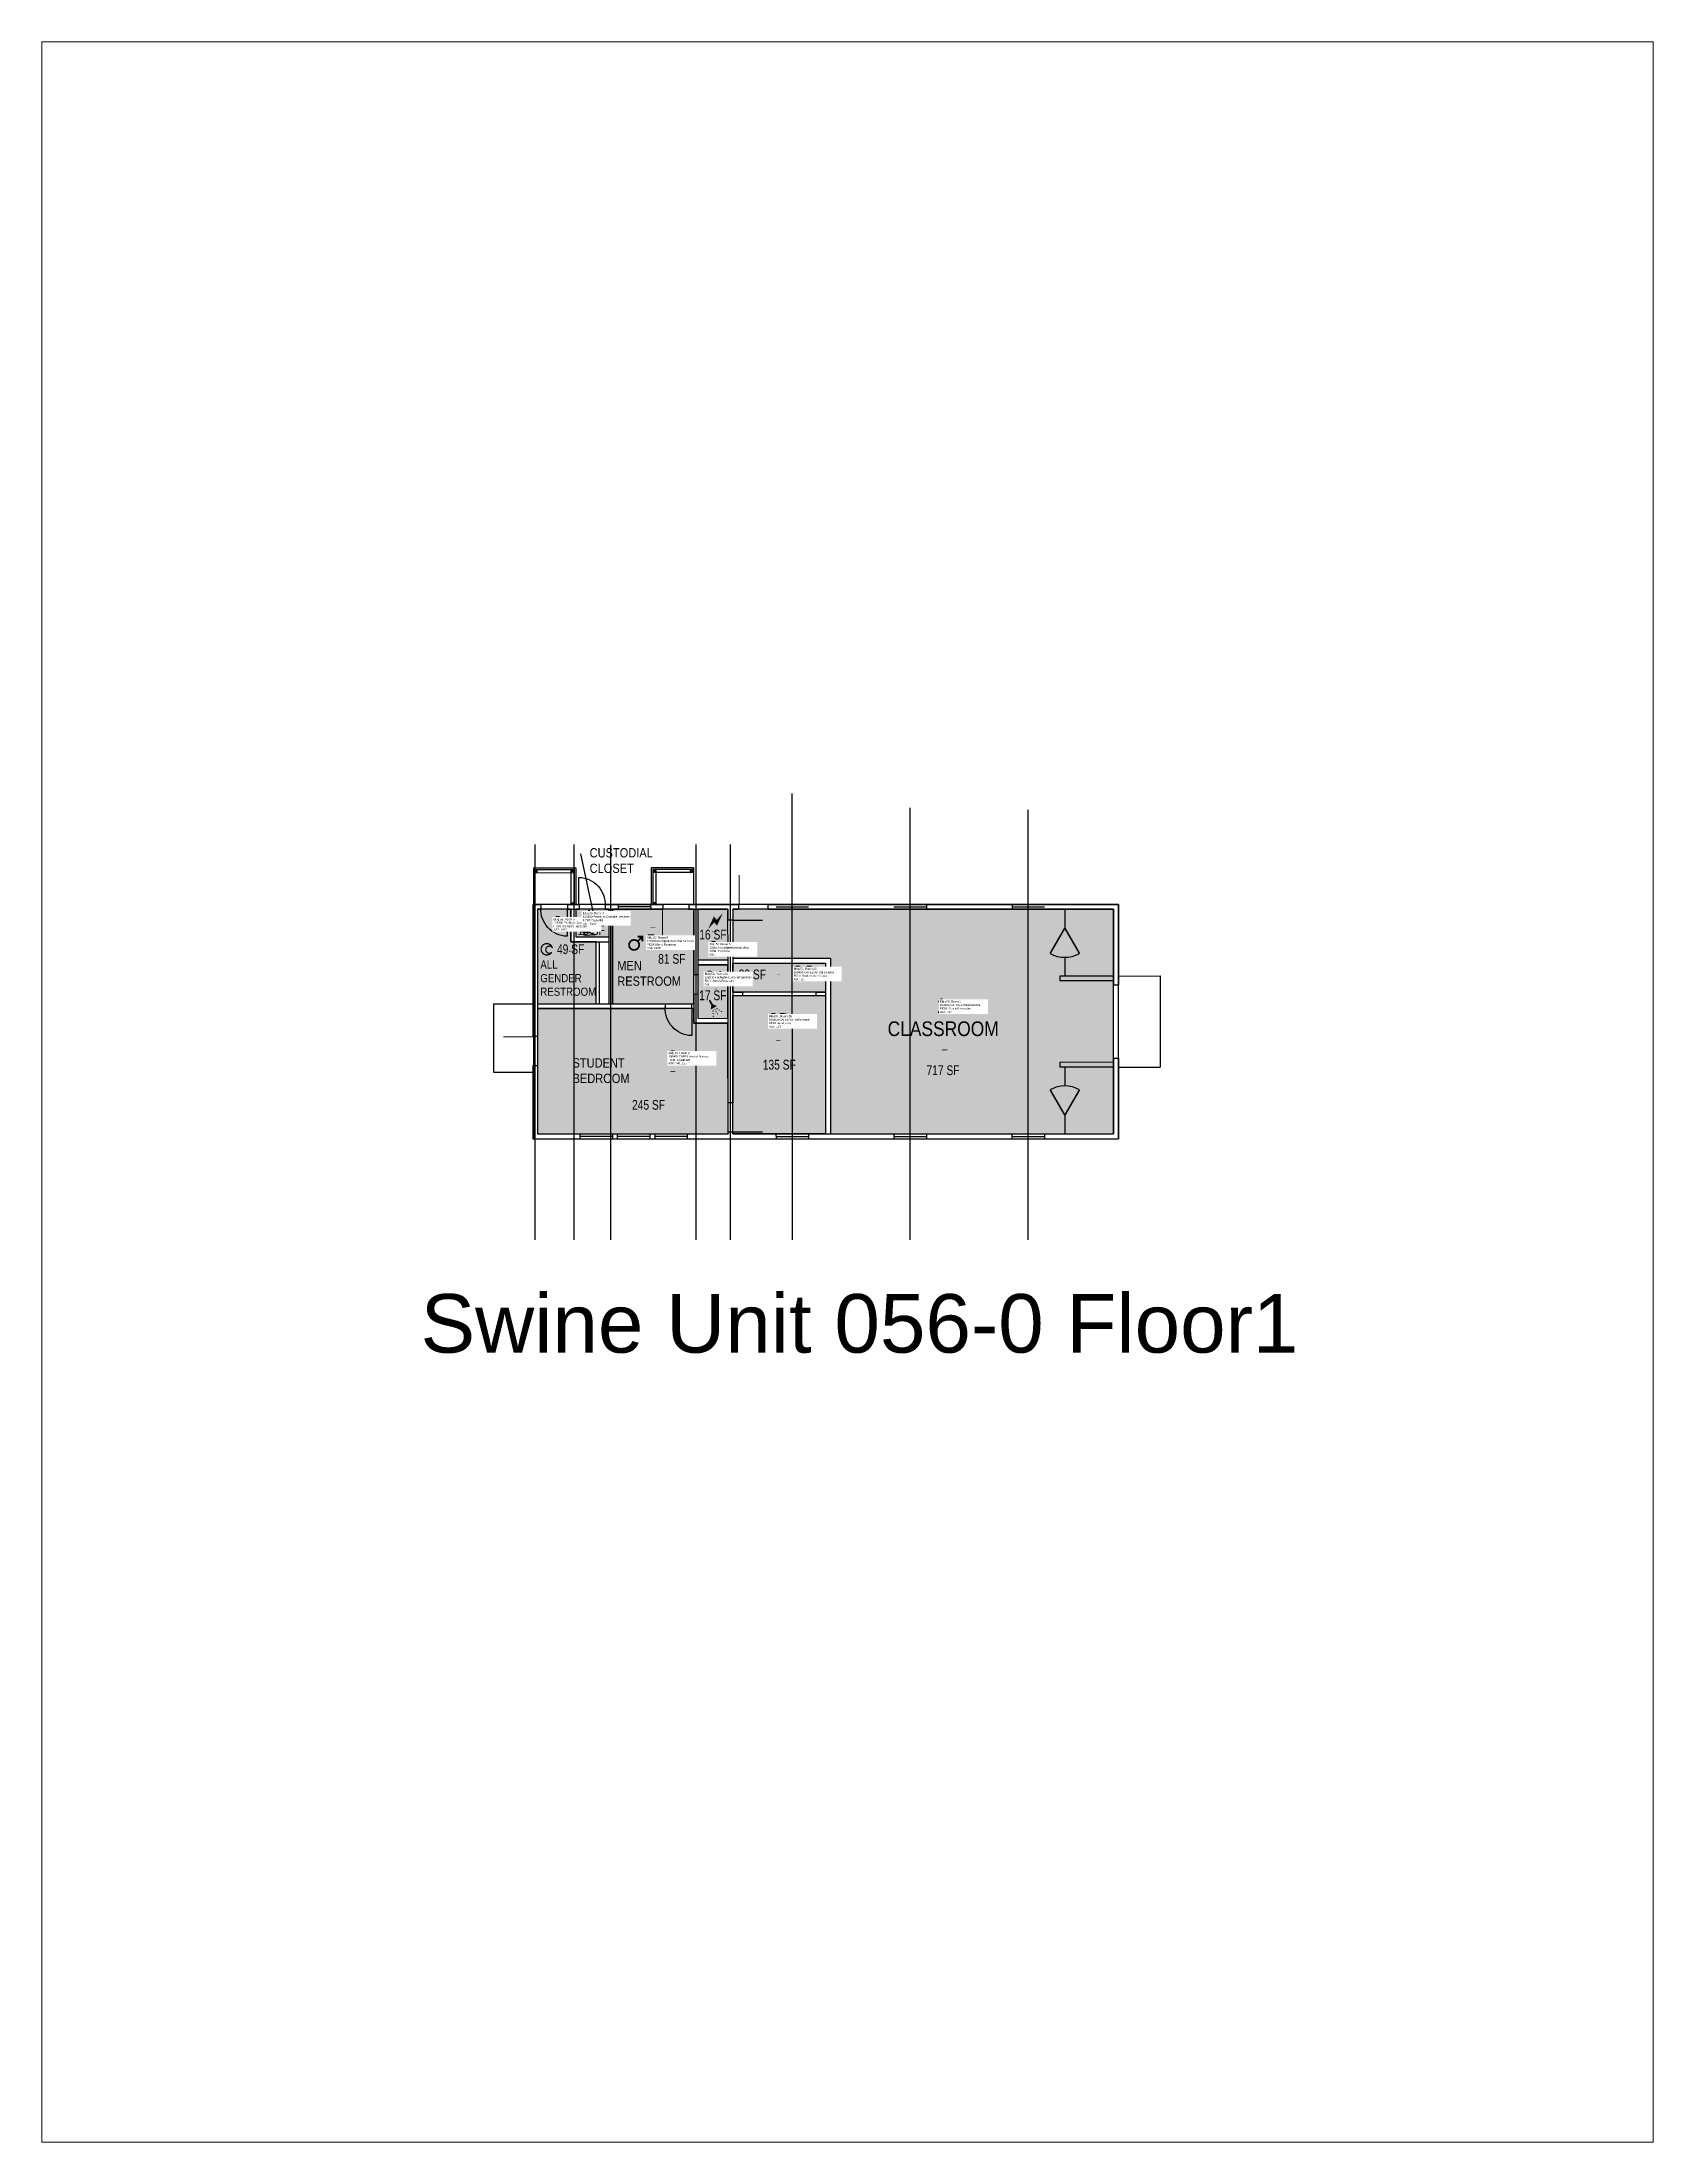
# Paper-space layout 'Layout1' of a CAD drawing. Header units: inches. Extents: x 0 to 8.2, y 0 to 10.7.
# The model-space entities are those that its viewports show. They can reach past a viewport. Long polylines and large blocks are cut down to what shows.
import ezdxf
from ezdxf.enums import TextEntityAlignment as Align

# ---------------------------------------------------------------- set-up
doc = ezdxf.new("R2010")
doc.units = ezdxf.units.IN
doc.header["$MEASUREMENT"] = 0
doc.layers.get('0').update_dxf_attribs({"linetype": 'CONTINUOUS'})
for name, color, linetype in [('A-DOOR', 2, 'CONTINUOUS'), ('A-FLOR', 3, 'CONTINUOUS'), ('A-GLAZ', 1, 'CONTINUOUS'), ('A-GRID', 1, 'CONTINUOUS'), ('A-IDEN-ICON', 4, 'CONTINUOUS'), ('A-IDEN-RNUM', 7, 'CONTINUOUS'), ('A-IDEN-SNUM', 4, 'CONTINUOUS'), ('A-IDEN-TEXT', 4, 'CONTINUOUS'), ('A-IDEN-VNUM', 4, 'CONTINUOUS'), ('A-SITE', 3, 'CONTINUOUS'), ('A-TTLB', 4, 'CONTINUOUS'), ('A-WALL', 5, 'CONTINUOUS'), ('AREA-ASSIGN', 7, 'CONTINUOUS'), ('AREA-GROSS', 1, 'CONTINUOUS'), ('AREA-TEXT', 3, 'CONTINUOUS'), ('Rooms-Category-Color', 7, 'CONTINUOUS'), ('Rooms-College-Color', 7, 'CONTINUOUS'), ('Rooms-Department-Color', 7, 'CONTINUOUS'), ('Rooms-Division-Color', 7, 'CONTINUOUS'), ('Rooms-Information', 7, 'CONTINUOUS')]:
    doc.layers.add(name, color=color, linetype=linetype)
doc.styles.add('CP_AREA', font='arial.ttf', dxfattribs={"height": 15})
doc.styles.add('CP_ROOMSNUMBER', font='arial.ttf', dxfattribs={"height": 1})
doc.styles.add('CP_ROOMVNUMBER', font='arial.ttf', dxfattribs={"width": 0.85, "height": 0.075})
doc.styles.add('CP_TITLE', font='arial.ttf', dxfattribs={"width": 0.85, "height": 0.125})
doc.linetypes.add('FENCELINE2', pattern='A,0.25,-0.1,[132,ltypeshp.shx,S=0.1,R=0,X=-0.1,Y=0],-0.1,1', length=1.45)

# ---------------------------------------------------------------- blocks, each defined once
blk = doc.blocks.new('36DOOR')
blk.add_lwpolyline([(-0.75, 0, 1.5, 1.5, 0), (-0.75, 36, 0, 0, 0), (-1.5, 36, 0, 0, 0.4142136), (-36, -1.5, 0, 0, 0.4142136)], format="xyseb")
blk = doc.blocks.new('Cpshower')
at = {"color": 0, "linetype": 'ByBlock'}
blk.add_lwpolyline([(-0.015, 0.04, 0, 0.06, 0), (0.005, 0.005, 0.06, 0.06, 0)], format="xyseb", dxfattribs=at)
for points, const_width in [([(-0.032, 0.062, 1), (-0.028, 0.069, 1)], 0.0075), ([(0.03, -0.004, 1), (0.034, -0.001, 1)], 0.005), ([(-0.004, -0.024, 1), (0, -0.021, 1)], 0.005), ([(-0.003, -0.046, 1), (0.001, -0.043, 1)], 0.005), ([(-0.002, -0.068, 1), (0.003, -0.066, 1)], 0.005), ([(0.013, -0.014, 1), (0.017, -0.011, 1)], 0.005), ([(0.023, -0.031, 1), (0.027, -0.028, 1)], 0.005), ([(0.033, -0.048, 1), (0.037, -0.046, 1)], 0.005), ([(0.049, -0.016, 1), (0.053, -0.013, 1)], 0.005), ([(0.067, -0.028, 1), (0.072, -0.026, 1)], 0.005)]:
    blk.add_lwpolyline(points, format="xyb", close=True, dxfattribs=dict(at, const_width=const_width))
at = {"color": 0, "linetype": 'ByBlock', "const_width": 0.015}
blk.add_lwpolyline([(-0.01, 0.031), (-0.03, 0.066)], dxfattribs=at)
blk = doc.blocks.new('Cpcust')
at = {"color": 0, "linetype": 'ByBlock'}
for p, q in [((0.017, -0.064), (0.02, -0.047)), ((0.036, -0.07), (0.017, -0.064)), ((0.026, -0.041), (0.045, -0.041)), ((0.03, -0.034), (0.038, -0.03)), ((0.112, -0.063), (0.036, -0.07)), ((0.038, -0.03), (0.053, -0.032)), ((0.045, -0.041), (0.054, -0.051)), ((0.053, -0.032), (0.075, -0.048)), ((0.075, -0.048), (0.112, -0.063))]:
    blk.add_line(p, q, dxfattribs=at)
at = {"color": 0, "linetype": 'ByBlock', "const_width": 0.015}
blk.add_lwpolyline([(-0.03, 0.05), (0.01, -0.019)], dxfattribs=at)
at = {"color": 0, "linetype": 'ByBlock', "const_width": 0.0075}
blk.add_lwpolyline([(-0.033, 0.048, 1), (-0.027, 0.052, 1)], format="xyb", close=True, dxfattribs=at)
at = {"color": 0, "linetype": 'ByBlock'}
blk.add_circle((0.016, -0.031), 0.0141, dxfattribs=at)
blk = doc.blocks.new('Cpmen')
at = {"color": 0, "linetype": 'ByBlock', "const_width": 0.015}
blk.add_lwpolyline([(-0.058, -0.02, 1), (0.028, -0.02, 1)], format="xyb", close=True, dxfattribs=at)
for points in [[(0.055, 0.01), (0.055, 0.05), (0.015, 0.05)], [(0.015, 0.01), (0.055, 0.05)]]:
    blk.add_lwpolyline(points, dxfattribs=at)
blk = doc.blocks.new('Cpelect')
at = {"color": 0, "linetype": 'ByBlock'}
blk.add_lwpolyline([(0.062, 0.063, 0, 0.03, 0), (0.01, -0.017, 0.03, 0.03, 0), (-0.01, 0.007, 0.03, 0, 0), (-0.062, -0.073, 0.03, 0, 0)], format="xyseb", dxfattribs=at)
blk = doc.blocks.new('CPBATH')
at = {"color": 0, "linetype": 'ByBlock', "const_width": 0.0127}
for points in [[(0.057, 0.017, 0.861492), (-0.055, 0, 1)], [(-0.055, 0, 0.726902), (0.049, -0.034, 1)], [(0.057, 0.017, 0.729002), (-0.008, -0.004, 1)], [(-0.008, -0.004, 0.609468), (0.049, -0.034, 1)]]:
    blk.add_lwpolyline(points, format="xyb", dxfattribs=at)
at = {"color": 0, "linetype": 'ByBlock', "const_width": 0.00637}
for points in [[(0.054, 0.015, 1), (0.06, 0.018, 1)], [(0.046, -0.035, 1), (0.051, -0.032, 1)]]:
    blk.add_lwpolyline(points, format="xyb", close=True, dxfattribs=at)

msp = doc.modelspace()

# ---------------------------------------------------------------- hatches: boundary and pattern name
at = {"layer": 'Rooms-Category-Color', "true_color": 0xadadad}
for points in [[(69171495.6, 27725710.7), (69171464.6, 27725712.3), (69171466.7, 27725752.3), (69171425.8, 27725754.4), (69171419.8, 27725638.6), (69171491.7, 27725634.8)], [(69171513.7, 27725749.8), (69171472.7, 27725752), (69171470.9, 27725718), (69171511.9, 27725715.9)], [(69171617.5, 27725744.4), (69171564.6, 27725747.2), (69171524.7, 27725749.3), (69171517.7, 27725749.6), (69171511.6, 27725633.8), (69171611.5, 27725628.6)], [(69171659.5, 27725742.3), (69171622.5, 27725744.2), (69171619.3, 27725682.2), (69171656.3, 27725680.3)], [(69171655.9, 27725674.3), (69171619, 27725676.2), (69171615.6, 27725610.4), (69171652.5, 27725608.4)]]:
    msp.add_hatch(color=253, dxfattribs=at).paths.add_polyline_path(points)
at = {"layer": 'Rooms-Category-Color', "true_color": 0xe3f498}
msp.add_hatch(color=61, dxfattribs=at).paths.add_polyline_path([(69172132.8, 27725717.7), (69172048, 27725722.1), (69172008.1, 27725724.2), (69171903.2, 27725729.6), (69171863.3, 27725731.7), (69171665.5, 27725742), (69171662.4, 27725682), (69171782.2, 27725675.8), (69171771, 27725460.1), (69172118.5, 27725442)])
at = {"layer": 'Rooms-Category-Color', "true_color": 0x728ef3}
for points in [[(69171662, 27725676), (69171775.9, 27725670.1), (69171774, 27725634.2), (69171660.2, 27725640.1)], [(69171652.2, 27725602.4), (69171610.3, 27725604.6), (69171611.2, 27725622.6), (69171419.5, 27725632.6), (69171411.5, 27725478.8), (69171463.4, 27725476.1), (69171503.3, 27725474), (69171509.3, 27725473.7), (69171549.3, 27725471.6), (69171555.3, 27725471.3), (69171595.2, 27725469.2), (69171645.2, 27725466.6)], [(69171660, 27725636.1), (69171773.8, 27725630.2), (69171765, 27725460.4), (69171651.1, 27725466.3)]]:
    msp.add_hatch(color=171, dxfattribs=at).paths.add_polyline_path(points)
at = {"layer": 'Rooms-College-Color', "true_color": 0xe3c5e1}
for points in [[(69171495.6, 27725710.7), (69171464.6, 27725712.3), (69171466.7, 27725752.3), (69171425.8, 27725754.4), (69171419.8, 27725638.6), (69171491.7, 27725634.8)], [(69171513.7, 27725749.8), (69171472.7, 27725752), (69171470.9, 27725718), (69171511.9, 27725715.9)], [(69171617.5, 27725744.4), (69171564.6, 27725747.2), (69171524.7, 27725749.3), (69171517.7, 27725749.6), (69171511.6, 27725633.8), (69171611.5, 27725628.6)], [(69172132.8, 27725717.7), (69172048, 27725722.1), (69172008.1, 27725724.2), (69171903.2, 27725729.6), (69171863.3, 27725731.7), (69171665.5, 27725742), (69171662.4, 27725682), (69171782.2, 27725675.8), (69171771, 27725460.1), (69172118.5, 27725442)], [(69171662, 27725676), (69171775.9, 27725670.1), (69171774, 27725634.2), (69171660.2, 27725640.1)], [(69171652.2, 27725602.4), (69171610.3, 27725604.6), (69171611.2, 27725622.6), (69171419.5, 27725632.6), (69171411.5, 27725478.8), (69171463.4, 27725476.1), (69171503.3, 27725474), (69171509.3, 27725473.7), (69171549.3, 27725471.6), (69171555.3, 27725471.3), (69171595.2, 27725469.2), (69171645.2, 27725466.6)], [(69171660, 27725636.1), (69171773.8, 27725630.2), (69171765, 27725460.4), (69171651.1, 27725466.3)]]:
    msp.add_hatch(color=254, dxfattribs=at).paths.add_polyline_path(points)
at = {"layer": 'Rooms-College-Color', "true_color": 0xadadad}
for points in [[(69171659.5, 27725742.3), (69171622.5, 27725744.2), (69171619.3, 27725682.2), (69171656.3, 27725680.3)], [(69171655.9, 27725674.3), (69171619, 27725676.2), (69171615.6, 27725610.4), (69171652.5, 27725608.4)]]:
    msp.add_hatch(color=253, dxfattribs=at).paths.add_polyline_path(points)
at = {"layer": 'Rooms-Department-Color', "true_color": 0xacacac}
for points in [[(69171495.6, 27725710.7), (69171464.6, 27725712.3), (69171466.7, 27725752.3), (69171425.8, 27725754.4), (69171419.8, 27725638.6), (69171491.7, 27725634.8)], [(69171513.7, 27725749.8), (69171472.7, 27725752), (69171470.9, 27725718), (69171511.9, 27725715.9)], [(69171617.5, 27725744.4), (69171564.6, 27725747.2), (69171524.7, 27725749.3), (69171517.7, 27725749.6), (69171511.6, 27725633.8), (69171611.5, 27725628.6)], [(69171659.5, 27725742.3), (69171622.5, 27725744.2), (69171619.3, 27725682.2), (69171656.3, 27725680.3)], [(69171655.9, 27725674.3), (69171619, 27725676.2), (69171615.6, 27725610.4), (69171652.5, 27725608.4)]]:
    msp.add_hatch(color=253, dxfattribs=at).paths.add_polyline_path(points)
at = {"layer": 'Rooms-Department-Color', "true_color": 0xe3c5e1}
for points in [[(69172132.8, 27725717.7), (69172048, 27725722.1), (69172008.1, 27725724.2), (69171903.2, 27725729.6), (69171863.3, 27725731.7), (69171665.5, 27725742), (69171662.4, 27725682), (69171782.2, 27725675.8), (69171771, 27725460.1), (69172118.5, 27725442)], [(69171662, 27725676), (69171775.9, 27725670.1), (69171774, 27725634.2), (69171660.2, 27725640.1)], [(69171652.2, 27725602.4), (69171610.3, 27725604.6), (69171611.2, 27725622.6), (69171419.5, 27725632.6), (69171411.5, 27725478.8), (69171463.4, 27725476.1), (69171503.3, 27725474), (69171509.3, 27725473.7), (69171549.3, 27725471.6), (69171555.3, 27725471.3), (69171595.2, 27725469.2), (69171645.2, 27725466.6)], [(69171660, 27725636.1), (69171773.8, 27725630.2), (69171765, 27725460.4), (69171651.1, 27725466.3)]]:
    msp.add_hatch(color=254, dxfattribs=at).paths.add_polyline_path(points)
at = {"layer": 'Rooms-Division-Color', "true_color": 0xadadad}
for points in [[(69171495.6, 27725710.7), (69171464.6, 27725712.3), (69171466.7, 27725752.3), (69171425.8, 27725754.4), (69171419.8, 27725638.6), (69171491.7, 27725634.8)], [(69171513.7, 27725749.8), (69171472.7, 27725752), (69171470.9, 27725718), (69171511.9, 27725715.9)], [(69171617.5, 27725744.4), (69171564.6, 27725747.2), (69171524.7, 27725749.3), (69171517.7, 27725749.6), (69171511.6, 27725633.8), (69171611.5, 27725628.6)], [(69171659.5, 27725742.3), (69171622.5, 27725744.2), (69171619.3, 27725682.2), (69171656.3, 27725680.3)], [(69171655.9, 27725674.3), (69171619, 27725676.2), (69171615.6, 27725610.4), (69171652.5, 27725608.4)]]:
    msp.add_hatch(color=253, dxfattribs=at).paths.add_polyline_path(points)
at = {"layer": 'Rooms-Division-Color', "true_color": 0xe3c5e1}
for points in [[(69172132.8, 27725717.7), (69172048, 27725722.1), (69172008.1, 27725724.2), (69171903.2, 27725729.6), (69171863.3, 27725731.7), (69171665.5, 27725742), (69171662.4, 27725682), (69171782.2, 27725675.8), (69171771, 27725460.1), (69172118.5, 27725442)], [(69171662, 27725676), (69171775.9, 27725670.1), (69171774, 27725634.2), (69171660.2, 27725640.1)], [(69171652.2, 27725602.4), (69171610.3, 27725604.6), (69171611.2, 27725622.6), (69171419.5, 27725632.6), (69171411.5, 27725478.8), (69171463.4, 27725476.1), (69171503.3, 27725474), (69171509.3, 27725473.7), (69171549.3, 27725471.6), (69171555.3, 27725471.3), (69171595.2, 27725469.2), (69171645.2, 27725466.6)], [(69171660, 27725636.1), (69171773.8, 27725630.2), (69171765, 27725460.4), (69171651.1, 27725466.3)]]:
    msp.add_hatch(color=254, dxfattribs=at).paths.add_polyline_path(points)

# ---------------------------------------------------------------- linework, layer by layer
at = {"layer": 'A-DOOR', "const_width": 2}
for points in [[(69172071.7, 27725697.8), (69172052.1, 27725667.6)], [(69172071.7, 27725697.8), (69172088.1, 27725665.7)], [(69172043.4, 27725500.2), (69172059.8, 27725468.1)], [(69172079.4, 27725498.3), (69172059.8, 27725468.1)]]:
    msp.add_lwpolyline(points, dxfattribs=at)
at = {"layer": 'A-DOOR'}
for centre, start, end in [((69172071.7, 27725697.8), 237.0261, 297.0261), ((69172059.8, 27725468.1), 57.0261, 117.0261)]:
    msp.add_arc(centre, 36, start, end, dxfattribs=at)
at = {"layer": 'A-FLOR', "linetype": 'FENCELINE2'}
for p, q in [((69172072.9, 27725720.8), (69172071.7, 27725697.8)), ((69172069.9, 27725661.9), (69172068.7, 27725638.9)), ((69172062.8, 27725527), (69172061.7, 27725504.1)), ((69172059.8, 27725468.1), (69172058.6, 27725445.2))]:
    msp.add_line(p, q, dxfattribs=at)
at = {"layer": 'A-FLOR'}
for p, q in [((69172062.7, 27725639.2), (69172062.4, 27725633.2)), ((69172128.3, 27725629.8), (69172062.4, 27725633.2)), ((69172128.6, 27725635.8), (69172062.7, 27725639.2)), ((69172057.2, 27725533.3), (69172056.9, 27725527.4)), ((69172122.8, 27725523.9), (69172056.9, 27725527.4)), ((69172123.1, 27725529.9), (69172057.2, 27725533.3))]:
    msp.add_line(p, q, dxfattribs=at)
at = {"layer": 'A-GLAZ'}
for p, q in [((69171524.7, 27725749.3), (69171564.6, 27725747.2)), ((69171564.8, 27725750.2), (69171524.8, 27725752.3)), ((69171525, 27725755.3), (69171564.9, 27725753.2)), ((69171718.8, 27725745.2), (69171758.7, 27725743.1)), ((69171718.5, 27725739.2), (69171758.4, 27725737.1)), ((69171718.6, 27725742.2), (69171758.6, 27725740.1)), ((69171863.3, 27725731.7), (69171903.2, 27725729.6)), ((69171863.4, 27725734.7), (69171903.4, 27725732.6)), ((69171863.6, 27725737.7), (69171903.5, 27725735.6)), ((69172008.1, 27725724.2), (69172048, 27725722.1)), ((69172008.2, 27725727.1), (69172048.2, 27725725.1)), ((69172008.4, 27725730.1), (69172048.3, 27725728.1)), ((69171463.1, 27725470.1), (69171503, 27725468)), ((69171503.2, 27725471), (69171463.2, 27725473.1)), ((69171463.4, 27725476.1), (69171503.3, 27725474)), ((69171509, 27725467.7), (69171549, 27725465.6)), ((69171549.1, 27725468.6), (69171509.2, 27725470.7)), ((69171509.3, 27725473.7), (69171549.3, 27725471.6)), ((69171555, 27725465.3), (69171594.9, 27725463.2)), ((69171595.1, 27725466.2), (69171555.1, 27725468.3)), ((69171555.3, 27725471.3), (69171595.2, 27725469.2)), ((69171704.1, 27725463.6), (69171744.1, 27725461.5)), ((69171703.8, 27725457.6), (69171743.8, 27725455.5)), ((69171704, 27725460.6), (69171743.9, 27725458.5)), ((69171848.6, 27725450.1), (69171888.6, 27725448)), ((69171848.8, 27725453.1), (69171888.7, 27725451)), ((69171848.9, 27725456), (69171888.9, 27725454)), ((69171993.4, 27725442.5), (69172033.4, 27725440.5)), ((69171993.6, 27725445.5), (69172033.5, 27725443.5)), ((69171993.7, 27725448.5), (69172033.7, 27725446.4))]:
    msp.add_line(p, q, dxfattribs=at)
at = {"layer": 'A-GRID'}
for p, q in [((69171717.4, 27725332.6), (69171745.8, 27725880.3)), ((69171862.2, 27725325), (69171889.7, 27725855.2)), ((69171401.7, 27725349), (69171426.9, 27725833.9)), ((69171449.7, 27725346.5), (69171474.8, 27725831.4)), ((69171494.6, 27725344.1), (69171519.8, 27725829)), ((69171599.5, 27725338.7), (69171624.6, 27725823.6)), ((69172007, 27725317.5), (69172034.4, 27725845.3)), ((69171641.4, 27725336.5), (69171666.6, 27725821.4))]:
    msp.add_line(p, q, dxfattribs=at)
at = {"layer": 'A-IDEN-TEXT'}
msp.add_line((69171482, 27725819.9), (69171494.5, 27725740.2), dxfattribs=at)
at = {"layer": 'A-SITE'}
for p, q in [((69171423.3, 27725803), (69171421.1, 27725760.7)), ((69171427.3, 27725803.4), (69171423.1, 27725799.6)), ((69171423.1, 27725799.6), (69171427.1, 27725799.4)), ((69171423.1, 27725799.6), (69171469.1, 27725797.2)), ((69171423.4, 27725805.6), (69171423.3, 27725803)), ((69171423.3, 27725803.6), (69171473.3, 27725801)), ((69171423.3, 27725803.6), (69171427.1, 27725799.4)), ((69171423.4, 27725805.6), (69171475.4, 27725802.9)), ((69171427.3, 27725803.4), (69171427.1, 27725799.4)), ((69171469.1, 27725797.2), (69171467, 27725758.3)), ((69171469.3, 27725801.2), (69171469.1, 27725797.2)), ((69171473.3, 27725801), (69171469.1, 27725797.2)), ((69171469.1, 27725797.2), (69171473.1, 27725797)), ((69171473.1, 27725797), (69171469.3, 27725801.2)), ((69171473.3, 27725801), (69171471, 27725758.1)), ((69171475.4, 27725802.9), (69171473, 27725758)), ((69171567.7, 27725798.1), (69171565.4, 27725753.2)), ((69171619.7, 27725795.4), (69171567.7, 27725798.1)), ((69171569.6, 27725796), (69171567.4, 27725753.1)), ((69171569.4, 27725792), (69171573.6, 27725795.8)), ((69171573.4, 27725791.8), (69171569.4, 27725792)), ((69171619.5, 27725793.4), (69171569.6, 27725796)), ((69171569.6, 27725796), (69171573.4, 27725791.8)), ((69171573.4, 27725791.8), (69171571.4, 27725752.8)), ((69171573.6, 27725795.8), (69171573.4, 27725791.8)), ((69171619.3, 27725789.4), (69171573.4, 27725791.8)), ((69171615.6, 27725793.6), (69171615.3, 27725789.6)), ((69171619.5, 27725793.4), (69171615.3, 27725789.6)), ((69171619.3, 27725789.4), (69171615.3, 27725789.6)), ((69171615.6, 27725793.6), (69171619.3, 27725789.4)), ((69171619.7, 27725795.4), (69171617.3, 27725750.5)), ((69171471.1, 27725760.1), (69171467, 27725758.3)), ((69171467.2, 27725760.3), (69171471.1, 27725760.1)), ((69171467.2, 27725760.3), (69171471, 27725758.1)), ((69171571.5, 27725754.8), (69171567.4, 27725753.1)), ((69171567.5, 27725755.1), (69171571.4, 27725752.8)), ((69171571.5, 27725754.8), (69171567.5, 27725755.1)), ((69171365.8, 27725641.4), (69171361.5, 27725557.5)), ((69171365.8, 27725641.4), (69171413.8, 27725638.9)), ((69172134.6, 27725635.5), (69172185.5, 27725632.9)), ((69172185.5, 27725632.9), (69172179.7, 27725520.9)), ((69171361.5, 27725557.5), (69171409.4, 27725555)), ((69172128.8, 27725523.6), (69172179.7, 27725520.9))]:
    msp.add_line(p, q, dxfattribs=at)
at = {"layer": 'A-WALL'}
for p, q in [((69171420.1, 27725760.7), (69171411.7, 27725599)), ((69171425.8, 27725754.4), (69171417.7, 27725598.7)), ((69171420.1, 27725760.7), (69171430.1, 27725760.2)), ((69171425.8, 27725754.4), (69171429.8, 27725754.2)), ((69171430.1, 27725760.2), (69171429.8, 27725754.2)), ((69171463, 27725758.5), (69171462.7, 27725752.5)), ((69171462.7, 27725752.5), (69171476.7, 27725751.8)), ((69171463, 27725758.5), (69171477, 27725757.7)), ((69171466.7, 27725752.3), (69171464.6, 27725712.3)), ((69171472.7, 27725752), (69171470.9, 27725718)), ((69171477, 27725757.7), (69171476.7, 27725751.8)), ((69171507.6, 27725634), (69171513.7, 27725749.8)), ((69171509, 27725756.1), (69171508.7, 27725750.1)), ((69171508.7, 27725750.1), (69171524.7, 27725749.3)), ((69171509, 27725756.1), (69171525, 27725755.3)), ((69171511.6, 27725633.8), (69171517.7, 27725749.6)), ((69171525, 27725755.3), (69171524.7, 27725749.3)), ((69171564.9, 27725753.2), (69171564.6, 27725747.2)), ((69171564.6, 27725747.2), (69171579.6, 27725746.4)), ((69171564.9, 27725753.2), (69171579.9, 27725752.4)), ((69171579.9, 27725752.4), (69171579.6, 27725746.4)), ((69171611.9, 27725750.7), (69171611.6, 27725744.7)), ((69171611.9, 27725750.7), (69171672.8, 27725747.6)), ((69171672.8, 27725747.6), (69171672.5, 27725741.6)), ((69171708.8, 27725745.7), (69171708.5, 27725739.7)), ((69171708.8, 27725745.7), (69171718.8, 27725745.2)), ((69171611.6, 27725744.7), (69171659.5, 27725742.3)), ((69171617.5, 27725744.4), (69171613.4, 27725664.5)), ((69171622.5, 27725744.2), (69171618.4, 27725664.2)), ((69171659.5, 27725742.3), (69171658.8, 27725729.3)), ((69171658.8, 27725729.3), (69171664.8, 27725729)), ((69171665.5, 27725742), (69171664.8, 27725729)), ((69171665.5, 27725742), (69171672.5, 27725741.6)), ((69171708.5, 27725739.7), (69171718.5, 27725739.2)), ((69171758.4, 27725737.1), (69171863.3, 27725731.7)), ((69171758.7, 27725743.1), (69171863.6, 27725737.7)), ((69171903.5, 27725735.6), (69171903.2, 27725729.6)), ((69171903.2, 27725729.6), (69172008.1, 27725724.2)), ((69171903.5, 27725735.6), (69172008.4, 27725730.1)), ((69172008.4, 27725730.1), (69172008.1, 27725724.2)), ((69172048, 27725722.1), (69172132.8, 27725717.7)), ((69172048.3, 27725728.1), (69172139.1, 27725723.4)), ((69172139.1, 27725723.4), (69172134, 27725624.5)), ((69171464.6, 27725712.3), (69171511.6, 27725709.9)), ((69171470.9, 27725718), (69171511.9, 27725715.9)), ((69171491.7, 27725634.8), (69171495.6, 27725710.7)), ((69171495.7, 27725634.6), (69171499.6, 27725710.5)), ((69172132.8, 27725717.7), (69172128, 27725624.8)), ((69171619, 27725676.2), (69171655.9, 27725674.3)), ((69171619.3, 27725682.2), (69171656.3, 27725680.3)), ((69171656.9, 27725693.3), (69171647.1, 27725504.8)), ((69171662.9, 27725693), (69171653.1, 27725504.5)), ((69171656.9, 27725693.3), (69171662.9, 27725693)), ((69171662, 27725676), (69171775.9, 27725670.1)), ((69171662.4, 27725682), (69171782.2, 27725675.8)), ((69171775.9, 27725670.1), (69171765, 27725460.4)), ((69171782.2, 27725675.8), (69171771, 27725460.1)), ((69171613.4, 27725664.5), (69171618.4, 27725664.2)), ((69171419.5, 27725632.6), (69171576.2, 27725624.4)), ((69171419.8, 27725638.6), (69171576.5, 27725630.4)), ((69171576.5, 27725630.4), (69171576.2, 27725624.4)), ((69171608.5, 27725628.8), (69171608.2, 27725622.8)), ((69171608.2, 27725622.8), (69171611.2, 27725622.6)), ((69171608.5, 27725628.8), (69171611.5, 27725628.6)), ((69171612.1, 27725640.5), (69171610.3, 27725604.6)), ((69171612.1, 27725640.5), (69171617.1, 27725640.3)), ((69171617.1, 27725640.3), (69171615.6, 27725610.4)), ((69171660, 27725636.1), (69171671.9, 27725635.5)), ((69171660.2, 27725640.1), (69171672.2, 27725639.5)), ((69171672.2, 27725639.5), (69171671.9, 27725635.5)), ((69171762, 27725634.8), (69171761.8, 27725630.8)), ((69171762, 27725634.8), (69171761.8, 27725630.8)), ((69171761.8, 27725630.8), (69171773.8, 27725630.2)), ((69171762, 27725634.8), (69171774, 27725634.2)), ((69172128, 27725624.8), (69172134, 27725624.5)), ((69171411.7, 27725599), (69171417.7, 27725598.7)), ((69171610.3, 27725604.6), (69171652.2, 27725602.4)), ((69171615.6, 27725610.4), (69171652.5, 27725608.4)), ((69171409.8, 27725562.9), (69171405.2, 27725473.1)), ((69171409.8, 27725562.9), (69171415.8, 27725562.6)), ((69171415.8, 27725562.6), (69171411.5, 27725478.8)), ((69172123.3, 27725534.9), (69172118.5, 27725442)), ((69172123.3, 27725534.9), (69172129.3, 27725534.6)), ((69172129.3, 27725534.6), (69172124.2, 27725435.7)), ((69171653.1, 27725504.5), (69171647.1, 27725504.8)), ((69171405.2, 27725473.1), (69171463.1, 27725470.1)), ((69171405.2, 27725473.1), (69171406.2, 27725473)), ((69171405.2, 27725473.1), (69171406.2, 27725473)), ((69171411.5, 27725478.8), (69171463.4, 27725476.1)), ((69171463.4, 27725476.1), (69171463.1, 27725470.1)), ((69171503.3, 27725474), (69171503, 27725468)), ((69171503, 27725468), (69171509, 27725467.7)), ((69171503.3, 27725474), (69171509.3, 27725473.7)), ((69171509.3, 27725473.7), (69171509, 27725467.7)), ((69171549.3, 27725471.6), (69171549, 27725465.6)), ((69171549, 27725465.6), (69171555, 27725465.3)), ((69171549.3, 27725471.6), (69171555.3, 27725471.3)), ((69171555.3, 27725471.3), (69171555, 27725465.3)), ((69171595.2, 27725469.2), (69171594.9, 27725463.2)), ((69171594.9, 27725463.2), (69171703.8, 27725457.6)), ((69171595.2, 27725469.2), (69171645.2, 27725466.6)), ((69171645.3, 27725468.9), (69171645.2, 27725466.6)), ((69171651.3, 27725468.6), (69171645.3, 27725468.9)), ((69171651.3, 27725468.6), (69171651.1, 27725466.3)), ((69171651.1, 27725466.3), (69171704.1, 27725463.6)), ((69171704.1, 27725463.6), (69171703.8, 27725457.6)), ((69171744.1, 27725461.5), (69171743.8, 27725455.5)), ((69171744.1, 27725461.5), (69171848.9, 27725456)), ((69171743.8, 27725455.5), (69171848.6, 27725450.1)), ((69171848.9, 27725456), (69171848.6, 27725450.1)), ((69171888.9, 27725454), (69171888.6, 27725448)), ((69171888.6, 27725448), (69171993.4, 27725442.5)), ((69171888.9, 27725454), (69171993.7, 27725448.5)), ((69171993.7, 27725448.5), (69171993.4, 27725442.5)), ((69172033.7, 27725446.4), (69172033.4, 27725440.5)), ((69172033.4, 27725440.5), (69172124.2, 27725435.7)), ((69172033.7, 27725446.4), (69172118.5, 27725442))]:
    msp.add_line(p, q, dxfattribs=at)
at = {"layer": 'AREA-ASSIGN'}
for points in [[(69171495.6, 27725710.7), (69171464.6, 27725712.3), (69171466.7, 27725752.3), (69171425.8, 27725754.4), (69171419.8, 27725638.6), (69171491.7, 27725634.8)], [(69171513.7, 27725749.8), (69171472.7, 27725752), (69171470.9, 27725718), (69171511.9, 27725715.9)], [(69171617.5, 27725744.4), (69171564.6, 27725747.2), (69171524.7, 27725749.3), (69171517.7, 27725749.6), (69171511.6, 27725633.8), (69171611.5, 27725628.6)], [(69171659.5, 27725742.3), (69171622.5, 27725744.2), (69171619.3, 27725682.2), (69171656.3, 27725680.3)], [(69172132.8, 27725717.7), (69172048, 27725722.1), (69172008.1, 27725724.2), (69171903.2, 27725729.6), (69171863.3, 27725731.7), (69171665.5, 27725742), (69171662.4, 27725682), (69171782.2, 27725675.8), (69171771, 27725460.1), (69172118.5, 27725442)], [(69171655.9, 27725674.3), (69171619, 27725676.2), (69171615.6, 27725610.4), (69171652.5, 27725608.4)], [(69171662, 27725676), (69171775.9, 27725670.1), (69171774, 27725634.2), (69171660.2, 27725640.1)], [(69171652.2, 27725602.4), (69171610.3, 27725604.6), (69171611.2, 27725622.6), (69171419.5, 27725632.6), (69171411.5, 27725478.8), (69171463.4, 27725476.1), (69171503.3, 27725474), (69171509.3, 27725473.7), (69171549.3, 27725471.6), (69171555.3, 27725471.3), (69171595.2, 27725469.2), (69171645.2, 27725466.6)], [(69171660, 27725636.1), (69171773.8, 27725630.2), (69171765, 27725460.4), (69171651.1, 27725466.3)]]:
    msp.add_lwpolyline(points, close=True, dxfattribs=at)
at = {"layer": 'AREA-GROSS'}
msp.add_lwpolyline([(69171406.2, 27725473), (69172124.2, 27725435.7), (69172139.1, 27725723.4), (69171421.1, 27725760.7)], close=True, dxfattribs=at)

# ---------------------------------------------------------------- block references
at = {"layer": 'A-DOOR'}
for p, xscale, yscale, zscale, rotation in [((69171475.9, 27725757.8), -0.9214999973773956, 0.921500001487223, 0.921500000000151, 357.0261175628092), ((69171462.9, 27725752.5), -0.9214999973773956, 0.921500001487223, 0.921500000000151, 177.0261175628092), ((69171578.5, 27725746.5), 0.9214999973773956, 0.9214999973773956, 0.9214999973773956, 177.0261175628092), ((69171609.3, 27725622.7), -0.9214999973773956, 0.921500001487223, 0.921500000000151, 177.0261175628092), ((69171651.2, 27725467.8), 1.013649998232722, 1.013649998232722, 1.013649998232722, 267.0261175628092)]:
    msp.add_blockref('36DOOR', p, dxfattribs=dict(at, xscale=xscale, yscale=yscale, zscale=zscale, rotation=rotation))
at = {"layer": 'A-DOOR', "xscale": -1}
for p, rotation in [((69171672.8, 27725747.6), 357.0261175628092), ((69171665.4, 27725729.2), 267.0261175628092)]:
    msp.add_blockref('36DOOR', p, dxfattribs=dict(at, rotation=rotation))
at = {"layer": 'A-DOOR', "rotation": 87.0261175628092}
msp.add_blockref('36DOOR', (69171411.7, 27725599), dxfattribs=at)
at = {"layer": 'A-IDEN-ICON', "rotation": 357.0261175628092}
for name, p, xscale, yscale, zscale in [('Cpcust', (69171478.8, 27725729.5), 144, 144, 144), ('Cpelect', (69171643.4, 27725729.3), 144, 144, 144), ('CPBATH', (69171434.3, 27725704.8), 122, 122, 122), ('Cpmen', (69171544.3, 27725707.3), 144, 144, 144), ('Cpshower', (69171635.1, 27725621.6), 144, 144, 144)]:
    msp.add_blockref(name, p, dxfattribs=dict(at, xscale=xscale, yscale=yscale, zscale=zscale))

# ---------------------------------------------------------------- texts
at = {"layer": 'A-IDEN-RNUM', "style": 'CP_ROOMSNUMBER'}
for s, p in [('0004-00', (69171500.8, 27725737.7)), ('0005-00', (69171567.2, 27725724.4)), ('0003-00', (69171464.4, 27725700.9)), ('0006-00', (69171640.8, 27725715.8)), ('0002-A0', (69171639.3, 27725645.3)), ('0002-C0', (69171718, 27725659.2)), ('0002-B0', (69171712.9, 27725578)), ('0002-00', (69171581.7, 27725546.7)), ('0001-00', (69171916.5, 27725556))]:
    msp.add_text(s, height=0.96, rotation=357.0261, dxfattribs=at).set_placement(p, align=Align.MIDDLE)
at = {"layer": 'A-IDEN-SNUM', "style": 'CP_ROOMSNUMBER'}
for s, p in [('0560000400', (69171500.8, 27725737.7)), ('0560000500', (69171567.2, 27725724.4)), ('0560000300', (69171464.4, 27725700.9)), ('0560000600', (69171640.8, 27725715.8)), ('05600002A0', (69171639.3, 27725645.3)), ('05600002C0', (69171718, 27725659.2)), ('05600002B0', (69171712.9, 27725578)), ('0560000200', (69171581.7, 27725546.7)), ('0560000100', (69171916.5, 27725556))]:
    msp.add_text(s, height=0.96, rotation=357.0261, dxfattribs=at).set_placement(p, align=Align.MIDDLE)
at = {"layer": 'A-IDEN-TEXT', "attachment_point": 1, "rotation": 357.0261, "style": 'CP_ROOMVNUMBER'}
for s, insert, char_height, width in [('CUSTODIAL CLOSET', (69171493.6, 27725826.1), 11.424, 78.54), ('ALL GENDER RESTROOM', (69171425.9, 27725691.4), 10, 18.253), ('MEN RESTROOM', (69171520.3, 27725685.9), 11.424, 18.253), ('STUDENT BEDROOM', (69171459.2, 27725569.4), 11.424, 109.548)]:
    msp.add_mtext(s, dxfattribs=dict(at, insert=insert, char_height=char_height, width=width))
at = {"layer": 'A-IDEN-VNUM', "style": 'CP_ROOMVNUMBER', "width": 0.85}
for s, p in [('3', (69171449.6, 27725735.7)), ('4', (69171486.3, 27725741.3)), ('5', (69171563, 27725707.3)), ('6', (69171638.8, 27725695.3)), ('2A', (69171639.6, 27725658.7)), ('2C', (69171748.8, 27725659.2)), ('1', (69171915.3, 27725610.4)), ('2B', (69171715.1, 27725602.7)), ('CLASSROOM', (69171916, 27725582)), ('2', (69171581.9, 27725563.6))]:
    msp.add_text(s, height=18, rotation=357.0261, dxfattribs=at).set_placement(p, align=Align.MIDDLE)
at = {"layer": 'A-TTLB', "style": 'CP_TITLE'}
msp.add_text('Swine Unit 056-0 Floor1', height=72, rotation=357.0261, dxfattribs=at).set_placement((69171253.9, 27725217.9))
at = {"layer": 'AREA-TEXT', "style": 'CP_AREA', "width": 0.75}
for s, p in [('10 SF', (69171490.2, 27725725.3)), ('49 SF', (69171463.8, 27725703.3)), ('16 SF', (69171639.4, 27725712.2)), ('81 SF', (69171587.4, 27725685)), ('29 SF', (69171685.2, 27725660.8)), ('17 SF', (69171635.4, 27725637.7)), ('135 SF', (69171712.5, 27725548.3)), ('245 SF', (69171549.5, 27725507.4)), ('717 SF', (69171913.2, 27725531.1))]:
    msp.add_text(s, height=12, rotation=357.0261, dxfattribs=at).set_placement(p, align=Align.MIDDLE_CENTER)

# ---------------------------------------------------------------- next in the draw order: texts
at = {"layer": 'Rooms-Information', "char_height": 2.571, "width": 57.6, "attachment_point": 7, "rotation": 357.0261, "style": 'CP_ROOMVNUMBER', "bg_fill": 3, "box_fill_scale": 1.5, "bg_fill_color": 256, "bg_fill_true_color": 13158600, "bg_fill_transparency": 0}
for s, insert in [("Bldg.56, Room 3^M^J128300-FacMgmt-Custodial Services^M^JFICM: Women's Restroom^M^JASF: 1920", (69171444, 27725727)), ("Bldg.56, Room 5^M^J128300-FacMgmt-Custodial Services^M^JFICM: Men's Restroom^M^JASF: 1920", (69171557.5, 27725698.6)), ('Bldg.56, Room 6^M^J128101-FacMgmt-Electric Shop^M^JFICM: Electrical^M^JASF: ', (69171633.6, 27725686.6)), ('Bldg.56, Room 2C^M^J100400-CAFES-Animal Science^M^JFICM: Student Use Closet^M^JASF: 28', (69171735.6, 27725650.9)), ("Bldg.56, Room 2A^M^J128300-FacMgmt-Custodial Services^M^JFICM: Men's Restroom^M^JASF: ", (69171626.1, 27725650.4)), ('Bldg.56, Room 1^M^J100400-CAFES-Animal Science^M^JFICM: Special Instruction^M^JASF: 717', (69171913, 27725601.5)), ('Bldg.56, Room 2B^M^J100400-CAFES-Animal Science^M^JFICM: Apartment^M^JASF: 134', (69171702.3, 27725594.4)), ('Bldg.56, Room 2^M^J100400-CAFES-Animal Science^M^JFICM: Apartment^M^JASF: 245, Cap: 1', (69171576.3, 27725554.9))]:
    msp.add_mtext(s, dxfattribs=dict(at, insert=insert))

# ---------------------------------------------------------------- next in the draw order: texts
at = {"layer": 'Rooms-Information', "insert": (69171480.4, 27725732.6), "char_height": 2.571, "width": 57.6, "attachment_point": 7, "rotation": 357.0261, "style": 'CP_ROOMVNUMBER', "bg_fill": 3, "box_fill_scale": 1.5, "bg_fill_color": 256, "bg_fill_true_color": 13158600, "bg_fill_transparency": 0}
msp.add_mtext('Bldg.56, Room 4^M^J128300-FacMgmt-Custodial Services^M^JFICM: Custodial^M^JASF: 1540', dxfattribs=at)

psp = doc.layouts.get("Layout1")

# ---------------------------------------------------------------- viewports
at = {"layer": '0', "view_target_point": (1306.916, 810), "view_twist_angle": 2.97388297779}
psp.add_viewport(center=(4.125, 5.375), size=(8.25, 10.7499), view_center_point=(67638956.648, 31275979.861), view_height=2579.9743, dxfattribs=at)

doc.saveas('drawing.dxf')
